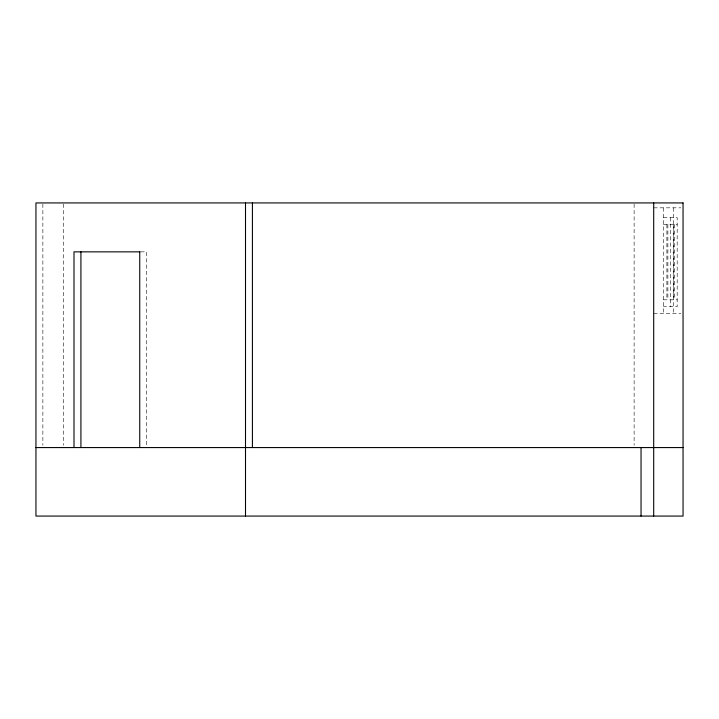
<?xml version="1.0" encoding="UTF-8"?>
<svg xmlns="http://www.w3.org/2000/svg" width="719" height="719" viewBox="0 0 719 719"><rect width="100%" height="100%" fill="white"/><g stroke="black" fill="none" stroke-linecap="round" stroke-linejoin="round"><path stroke-width="0.54" stroke-dasharray="3.6 2.7" d="M653.697 207.827L680.875 207.827M663.475 217.614L677.181 217.614L677.181 306.662L663.475 306.662M663.475 224.463L677.181 224.463M140.726 251.857L146.658 251.857L146.658 445.331M663.475 299.814L677.181 299.814M653.697 313.511L680.875 313.511M674.737 224.463L674.737 299.814M673.757 224.463L673.757 299.814M673.263 207.827L673.263 313.511M670.333 217.614L670.333 306.662M667.879 224.463L667.879 299.814M666.899 224.463L666.899 299.814M663.475 207.827L663.475 313.511M634.122 204.052L634.122 445.322M63.632 204.052L63.632 445.322M42.87 204.052L42.87 445.322"/><path stroke-width="1.08" d="M139.971 251.857L74.003 251.857L74.003 447.569M35.95 447.569L683.05 447.569M653.697 202.929L653.697 516.071M641.042 447.569L641.042 516.071M252.414 202.929L252.414 447.569M245.503 202.929L245.503 516.071M139.738 251.857L139.738 447.569M80.923 251.857L80.923 447.569M683.05 202.929L35.95 202.929L35.95 516.071L683.05 516.071L683.05 202.929"/></g></svg>
